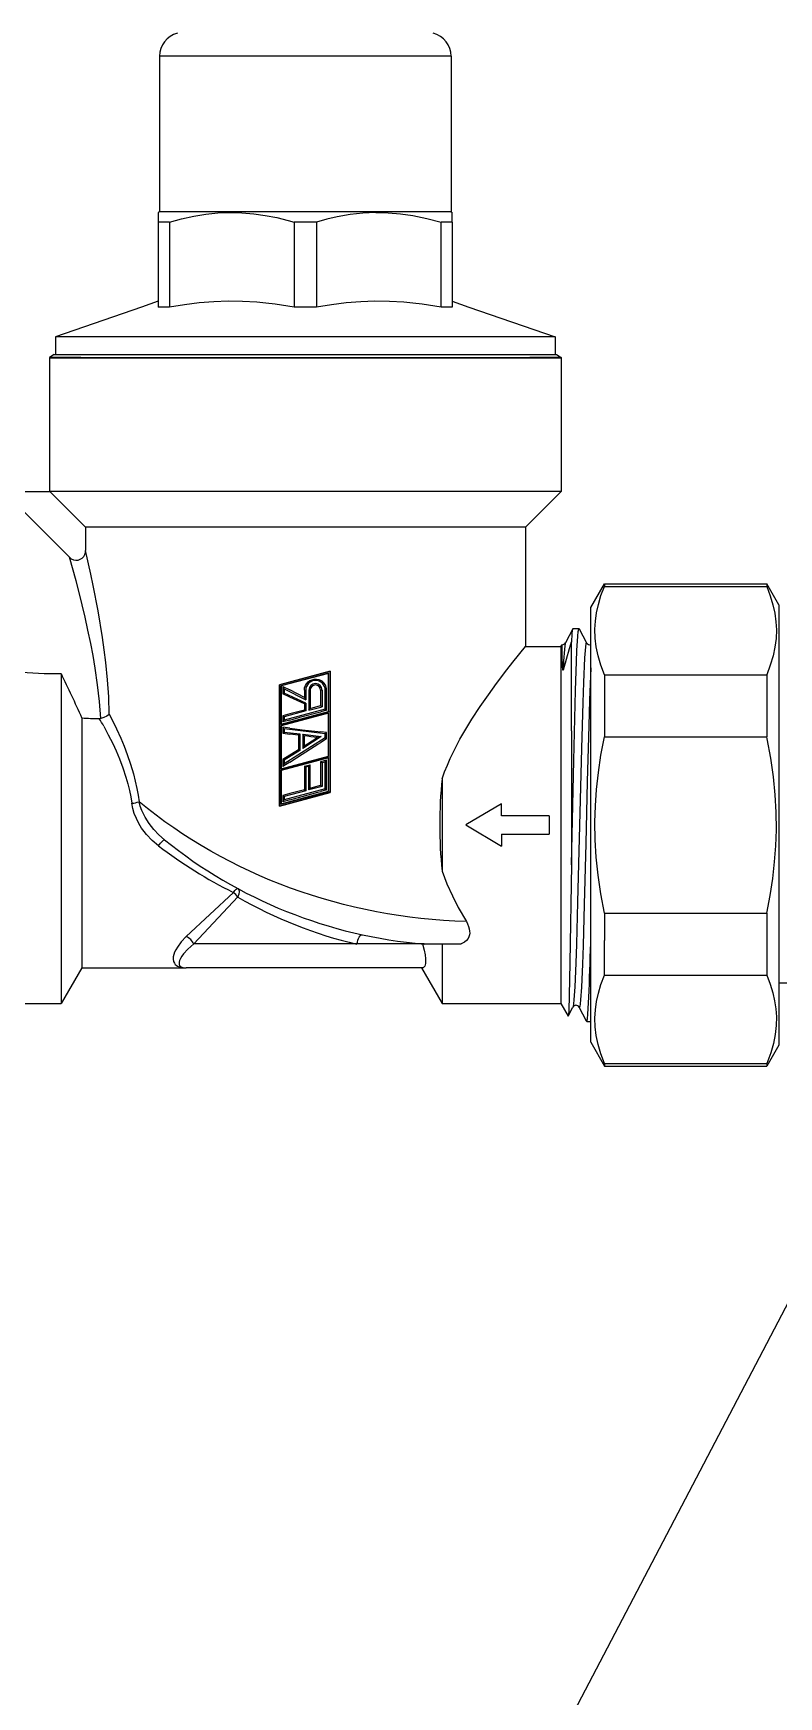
# Model space of a CAD drawing. Header units: millimetres. Extents: x -92220 to 11040, y -5929 to 27498.
# Drawn here: x 187.3 to 249.9, y 1232.2 to 1372 of the extents above; entities that cross this region are included whole.
import ezdxf

# ---------------------------------------------------------------- set-up
doc = ezdxf.new("R2010")
doc.units = ezdxf.units.MM
doc.layers.add('11 Водоразборный узел', color=7, linetype='Continuous')
doc.layers.add('17 Конструкции 2', color=7, linetype='Continuous')

msp = doc.modelspace()

# ---------------------------------------------------------------- linework, layer by layer
at = {"layer": '11 Водоразборный узел', "ltscale": 0.453074}
for p, q in [((216.03, 1370.02), (197.9, 1370.02)), ((216.03, 1356.96), (197.9, 1356.96))]:
    msp.add_line(p, q, dxfattribs=at)
at = {"layer": '11 Водоразборный узел', "ltscale": 0.326588}
for p, q in [((197.9, 1370.02), (197.9, 1356.96)), ((222.4, 1370.02), (222.4, 1356.96))]:
    msp.add_line(p, q, dxfattribs=at)
at = {"layer": '11 Водоразборный узел', "ltscale": 0.159426}
for p, q in [((222.4, 1370.02), (216.03, 1370.02)), ((222.4, 1356.96), (216.03, 1356.96))]:
    msp.add_line(p, q, dxfattribs=at)
at = {"layer": '11 Водоразборный узел', "ltscale": 0.002887}
for p, q in [((197.9, 1356.96), (197.8, 1356.9)), ((222.4, 1356.96), (222.5, 1356.9))]:
    msp.add_line(p, q, dxfattribs=at)
at = {"layer": '11 Водоразборный узел', "ltscale": 0.020207}
for p, q in [((197.8, 1356.9), (197.8, 1356.09)), ((222.5, 1356.09), (222.5, 1356.9))]:
    msp.add_line(p, q, dxfattribs=at)
at = {"layer": '11 Водоразборный узел', "ltscale": 0.023501}
for p, q in [((198.74, 1356.09), (197.8, 1356.09)), ((222.5, 1356.09), (221.56, 1356.09)), ((198.74, 1348.96), (197.8, 1348.96))]:
    msp.add_line(p, q, dxfattribs=at)
at = {"layer": '11 Водоразборный узел', "ltscale": 0.178349}
for p, q in [((197.8, 1356.09), (197.8, 1348.96)), ((198.74, 1356.09), (198.74, 1348.96)), ((209.21, 1356.09), (209.21, 1348.96)), ((211.09, 1356.09), (211.09, 1348.96)), ((221.56, 1348.96), (221.56, 1356.09)), ((222.5, 1356.09), (222.5, 1348.96))]:
    msp.add_line(p, q, dxfattribs=at)
at = {"layer": '11 Водоразборный узел', "ltscale": 0.047001}
for p, q in [((211.09, 1356.09), (209.21, 1356.09)), ((211.09, 1348.96), (209.21, 1348.96))]:
    msp.add_line(p, q, dxfattribs=at)
at = {"layer": '11 Водоразборный узел', "ltscale": 0.191723}
for p, q in [((196.4, 1348.96), (189.15, 1346.46)), ((223.9, 1348.96), (231.15, 1346.46))]:
    msp.add_line(p, q, dxfattribs=at)
at = {"layer": '11 Водоразборный узел', "ltscale": 0.037022}
for p, q in [((197.8, 1349.44), (196.4, 1348.96)), ((222.5, 1349.44), (223.9, 1348.96))]:
    msp.add_line(p, q, dxfattribs=at)
at = {"layer": '11 Водоразборный узел', "ltscale": 0.01642}
msp.add_line((222.22, 1348.96), (221.56, 1348.96), dxfattribs=at)
at = {"layer": '11 Водоразборный узел', "ltscale": 0.007081}
msp.add_line((222.5, 1348.96), (222.22, 1348.96), dxfattribs=at)
at = {"layer": '11 Водоразборный узел', "ltscale": 0.273302}
for p, q in [((200.08, 1346.46), (189.15, 1346.46)), ((231.15, 1346.46), (220.22, 1346.46)), ((189.15, 1344.96), (200.08, 1344.96)), ((220.22, 1344.96), (231.15, 1344.96))]:
    msp.add_line(p, q, dxfattribs=at)
at = {"layer": '11 Водоразборный узел', "ltscale": 0.0375}
for p, q in [((189.15, 1346.46), (189.15, 1344.96)), ((231.15, 1346.46), (231.15, 1344.96))]:
    msp.add_line(p, q, dxfattribs=at)
at = {"layer": '11 Водоразборный узел'}
for p, q in [((220.22, 1346.46), (200.08, 1346.46)), ((189.05, 1344.96), (228.67, 1344.96)), ((231.65, 1344.66), (191.28, 1344.66)), ((191.29, 1344.73), (229.02, 1344.73)), ((200.08, 1344.96), (220.22, 1344.96)), ((231.65, 1333.46), (191.28, 1333.46)), ((228.65, 1330.46), (193.92, 1330.46)), ((234.14, 1296.71), (234.14, 1323.71)), ((249.94, 1314.33), (249.94, 1286.96)), ((189.65, 1312.65), (189.65, 1290.46)), ((231.64, 1312.65), (231.64, 1290.46))]:
    msp.add_line(p, q, dxfattribs=at)
at = {"layer": '11 Водоразборный узел', "ltscale": 0.001774}
for p, q in [((188.66, 1344.73), (188.65, 1344.66)), ((231.65, 1344.73), (231.65, 1344.66))]:
    msp.add_line(p, q, dxfattribs=at)
at = {"layer": '11 Водоразборный узел', "ltscale": 0.065799}
msp.add_line((191.28, 1344.66), (188.65, 1344.66), dxfattribs=at)
at = {"layer": '11 Водоразборный узел', "ltscale": 0.28}
for p, q in [((188.65, 1344.66), (188.65, 1333.46)), ((231.65, 1344.66), (231.65, 1333.46))]:
    msp.add_line(p, q, dxfattribs=at)
at = {"layer": '11 Водоразборный узел', "ltscale": 0.011456}
for p, q in [((189.05, 1344.96), (188.66, 1344.73)), ((231.25, 1344.96), (231.65, 1344.73))]:
    msp.add_line(p, q, dxfattribs=at)
at = {"layer": '11 Водоразборный узел', "ltscale": 0.06579}
for p, q in [((191.29, 1344.73), (188.66, 1344.73)), ((231.65, 1344.73), (229.02, 1344.73))]:
    msp.add_line(p, q, dxfattribs=at)
at = {"layer": '11 Водоразборный узел', "ltscale": 0.064575}
msp.add_line((228.67, 1344.96), (231.25, 1344.96), dxfattribs=at)
at = {"layer": '11 Водоразборный узел', "ltscale": 0.078656}
msp.add_line((185.54, 1333.46), (188.69, 1333.46), dxfattribs=at)
at = {"layer": '11 Водоразборный узел', "ltscale": 0.106171}
msp.add_line((191.69, 1330.46), (188.69, 1333.46), dxfattribs=at)
at = {"layer": '11 Водоразборный узел', "ltscale": 0.06489}
msp.add_line((191.28, 1333.46), (188.69, 1333.46), dxfattribs=at)
at = {"layer": '11 Водоразборный узел', "ltscale": 0.106066}
msp.add_line((228.65, 1330.46), (231.65, 1333.46), dxfattribs=at)
at = {"layer": '11 Водоразборный узел', "ltscale": 0.155948}
msp.add_line((185.93, 1332.35), (190.34, 1327.94), dxfattribs=at)
at = {"layer": '11 Водоразборный узел', "ltscale": 0.048411}
msp.add_line((191.69, 1330.46), (191.69, 1328.52), dxfattribs=at)
at = {"layer": '11 Водоразборный узел', "ltscale": 0.055561}
msp.add_line((193.92, 1330.46), (191.69, 1330.46), dxfattribs=at)
at = {"layer": '11 Водоразборный узел', "ltscale": 0.25}
msp.add_line((228.65, 1330.46), (228.65, 1320.46), dxfattribs=at)
at = {"layer": '11 Водоразборный узел', "ltscale": 0.057735}
for p, q in [((234.14, 1323.71), (235.29, 1325.71)), ((234.14, 1287.21), (235.29, 1285.21))]:
    msp.add_line(p, q, dxfattribs=at)
at = {"layer": '11 Водоразборный узел', "ltscale": 0.005652}
for p, q in [((235.29, 1325.71), (235.29, 1325.48)), ((248.93, 1325.71), (248.93, 1325.48)), ((235.29, 1285.43), (235.29, 1285.21)), ((248.93, 1285.43), (248.93, 1285.21))]:
    msp.add_line(p, q, dxfattribs=at)
at = {"layer": '11 Водоразборный узел', "ltscale": 0.340873}
for p, q in [((235.29, 1325.71), (248.93, 1325.71)), ((235.29, 1325.48), (248.93, 1325.48)), ((235.29, 1318.08), (248.93, 1318.08)), ((235.29, 1312.85), (248.93, 1312.85)), ((235.29, 1298.06), (248.93, 1298.06)), ((235.29, 1292.83), (248.93, 1292.83)), ((235.29, 1285.43), (248.93, 1285.43)), ((235.29, 1285.21), (248.93, 1285.21))]:
    msp.add_line(p, q, dxfattribs=at)
at = {"layer": '11 Водоразборный узел', "ltscale": 0.050518}
for p, q in [((249.94, 1323.96), (248.93, 1325.71)), ((249.94, 1286.96), (248.93, 1285.21))]:
    msp.add_line(p, q, dxfattribs=at)
at = {"layer": '11 Водоразборный узел', "ltscale": 0.240766}
msp.add_line((249.94, 1323.96), (249.94, 1314.33), dxfattribs=at)
at = {"layer": '11 Водоразборный узел', "ltscale": 0.033374}
msp.add_line((232.63, 1321.94), (232.01, 1320.76), dxfattribs=at)
at = {"layer": '11 Водоразборный узел', "ltscale": 0.012878}
msp.add_line((232.64, 1321.96), (233.16, 1321.96), dxfattribs=at)
at = {"layer": '11 Водоразборный узел', "ltscale": 0.033376}
msp.add_line((233.18, 1321.94), (233.79, 1320.76), dxfattribs=at)
at = {"layer": '11 Водоразборный узел', "ltscale": 0.074741}
msp.add_line((228.65, 1320.46), (231.64, 1320.46), dxfattribs=at)
at = {"layer": '11 Водоразборный узел', "ltscale": 0.004253}
msp.add_line((231.64, 1320.46), (231.73, 1320.6), dxfattribs=at)
at = {"layer": '11 Водоразборный узел', "ltscale": 0.195215}
msp.add_line((231.64, 1320.46), (231.64, 1312.65), dxfattribs=at)
at = {"layer": '11 Водоразборный узел', "ltscale": 0.186369}
msp.add_line((232.51, 1313.37), (232.51, 1320.82), dxfattribs=at)
at = {"layer": '11 Водоразборный узел', "ltscale": 0.13767}
msp.add_line((189.65, 1318.15), (189.65, 1312.65), dxfattribs=at)
at = {"layer": '11 Водоразборный узел', "ltscale": 0.109946}
msp.add_line((212.24, 1318.38), (207.99, 1317.24), dxfattribs=at)
at = {"layer": '11 Водоразборный узел', "ltscale": 0.108704}
msp.add_line((212.21, 1318.35), (208.01, 1317.22), dxfattribs=at)
at = {"layer": '11 Водоразборный узел', "ltscale": 0.103753}
msp.add_line((212.11, 1318.22), (208.1, 1317.15), dxfattribs=at)
at = {"layer": '11 Водоразборный узел', "ltscale": 0.102511}
msp.add_line((212.09, 1318.19), (208.13, 1317.13), dxfattribs=at)
at = {"layer": '11 Водоразборный узел', "ltscale": 0.000985317}
for p, q in [((212.09, 1318.19), (212.11, 1318.22)), ((212.09, 1314.84), (212.11, 1314.87)), ((208.1, 1313.89), (208.13, 1313.93))]:
    msp.add_line(p, q, dxfattribs=at)
at = {"layer": '11 Водоразборный узел', "ltscale": 0.080071}
msp.add_line((212.09, 1314.99), (212.09, 1318.19), dxfattribs=at)
at = {"layer": '11 Водоразборный узел', "ltscale": 0.081314}
msp.add_line((212.11, 1314.97), (212.11, 1318.22), dxfattribs=at)
at = {"layer": '11 Водоразборный узел', "ltscale": 0.000985933}
msp.add_line((212.21, 1318.35), (212.24, 1318.38), dxfattribs=at)
at = {"layer": '11 Водоразборный узел', "ltscale": 0.253766}
msp.add_line((212.21, 1318.35), (212.21, 1308.2), dxfattribs=at)
at = {"layer": '11 Водоразборный узел', "ltscale": 0.255008}
msp.add_line((212.24, 1318.38), (212.23, 1308.18), dxfattribs=at)
at = {"layer": '11 Водоразборный узел', "ltscale": 0.072922}
for p, q in [((235.29, 1318.08), (235.29, 1315.16)), ((248.93, 1318.08), (248.93, 1315.16)), ((235.29, 1292.83), (235.29, 1295.75))]:
    msp.add_line(p, q, dxfattribs=at)
at = {"layer": '11 Водоразборный узел', "ltscale": 0.25498}
msp.add_line((207.99, 1307.04), (207.99, 1317.24), dxfattribs=at)
at = {"layer": '11 Водоразборный узел', "ltscale": 0.000756045}
for p, q in [((207.99, 1317.24), (208.01, 1317.22)), ((212.09, 1314.99), (212.11, 1314.97)), ((212.09, 1308.29), (212.11, 1308.27))]:
    msp.add_line(p, q, dxfattribs=at)
at = {"layer": '11 Водоразборный узел', "ltscale": 0.253737}
msp.add_line((208.01, 1307.07), (208.01, 1317.22), dxfattribs=at)
at = {"layer": '11 Водоразборный узел', "ltscale": 0.081309}
msp.add_line((208.1, 1317.15), (208.1, 1313.89), dxfattribs=at)
at = {"layer": '11 Водоразборный узел', "ltscale": 0.000756232}
msp.add_line((208.13, 1317.13), (208.1, 1317.15), dxfattribs=at)
at = {"layer": '11 Водоразборный узел', "ltscale": 0.080067}
msp.add_line((208.13, 1317.13), (208.13, 1313.93), dxfattribs=at)
at = {"layer": '11 Водоразборный узел', "ltscale": 0.005744}
msp.add_line((208.39, 1316.9), (208.27, 1317.1), dxfattribs=at)
at = {"layer": '11 Водоразборный узел', "ltscale": 0.016109}
msp.add_line((208.27, 1317.1), (208.85, 1316.8), dxfattribs=at)
at = {"layer": '11 Водоразборный узел', "ltscale": 0.015908}
msp.add_line((208.27, 1317.1), (208.27, 1316.46), dxfattribs=at)
at = {"layer": '11 Водоразборный узел', "ltscale": 0.003558}
msp.add_line((208.39, 1316.54), (208.27, 1316.46), dxfattribs=at)
at = {"layer": '11 Водоразборный узел', "ltscale": 0.015829}
msp.add_line((208.85, 1316.19), (208.27, 1316.46), dxfattribs=at)
at = {"layer": '11 Водоразборный узел', "ltscale": 0.050515}
msp.add_line((208.39, 1316.9), (210.19, 1315.98), dxfattribs=at)
at = {"layer": '11 Водоразборный узел', "ltscale": 0.009097}
msp.add_line((208.39, 1316.9), (208.39, 1316.54), dxfattribs=at)
at = {"layer": '11 Водоразборный узел', "ltscale": 0.049635}
msp.add_line((210.19, 1315.7), (208.39, 1316.54), dxfattribs=at)
at = {"layer": '11 Водоразборный узел', "ltscale": 0.034782}
msp.add_line((210.08, 1316.16), (208.85, 1316.8), dxfattribs=at)
at = {"layer": '11 Водоразборный узел', "ltscale": 0.033954}
msp.add_line((210.08, 1315.63), (208.85, 1316.19), dxfattribs=at)
at = {"layer": '11 Водоразборный узел', "ltscale": 0.015423}
msp.add_line((210.08, 1316.78), (210.08, 1316.16), dxfattribs=at)
at = {"layer": '11 Водоразборный узел', "ltscale": 0.00277}
msp.add_line((210.08, 1316.78), (210.19, 1316.78), dxfattribs=at)
at = {"layer": '11 Водоразборный узел', "ltscale": 0.019946}
msp.add_line((210.19, 1316.78), (210.19, 1315.98), dxfattribs=at)
at = {"layer": '11 Водоразборный узел', "ltscale": 0.042076}
msp.add_line((210.46, 1316.78), (210.46, 1315.1), dxfattribs=at)
at = {"layer": '11 Водоразборный узел', "ltscale": 0.002815}
msp.add_line((210.46, 1316.78), (210.57, 1316.78), dxfattribs=at)
at = {"layer": '11 Водоразборный узел', "ltscale": 0.038408}
msp.add_line((210.57, 1316.78), (210.57, 1315.24), dxfattribs=at)
at = {"layer": '11 Водоразборный узел', "ltscale": 0.003}
for p, q in [((211.56, 1316.78), (211.44, 1316.78)), ((211.94, 1316.78), (211.82, 1316.78))]:
    msp.add_line(p, q, dxfattribs=at)
at = {"layer": '11 Водоразборный узел', "ltscale": 0.032382}
msp.add_line((211.44, 1316.78), (211.44, 1315.48), dxfattribs=at)
at = {"layer": '11 Водоразборный узел', "ltscale": 0.034684}
msp.add_line((211.56, 1316.78), (211.56, 1315.39), dxfattribs=at)
at = {"layer": '11 Водоразборный узел', "ltscale": 0.039751}
msp.add_line((211.82, 1315.19), (211.82, 1316.78), dxfattribs=at)
at = {"layer": '11 Водоразборный узел', "ltscale": 0.042053}
msp.add_line((211.94, 1315.1), (211.94, 1316.78), dxfattribs=at)
at = {"layer": '11 Водоразборный узел', "ltscale": 0.103734}
msp.add_line((208.1, 1313.89), (212.11, 1314.97), dxfattribs=at)
at = {"layer": '11 Водоразборный узел', "ltscale": 0.103735}
for p, q in [((212.11, 1314.87), (208.1, 1313.79)), ((208.1, 1310.14), (212.11, 1311.22)), ((212.11, 1311.12), (208.1, 1310.05)), ((208.1, 1307.2), (212.11, 1308.27))]:
    msp.add_line(p, q, dxfattribs=at)
at = {"layer": '11 Водоразборный узел', "ltscale": 0.102493}
for p, q in [((208.13, 1313.93), (212.09, 1314.99)), ((212.09, 1314.84), (208.13, 1313.78)), ((212.09, 1311.09), (208.13, 1310.03)), ((208.13, 1307.23), (212.09, 1308.29))]:
    msp.add_line(p, q, dxfattribs=at)
at = {"layer": '11 Водоразборный узел', "ltscale": 0.088826}
for p, q in [((211.82, 1315.19), (208.39, 1314.27)), ((211.82, 1308.49), (208.39, 1307.57))]:
    msp.add_line(p, q, dxfattribs=at)
at = {"layer": '11 Водоразборный узел', "ltscale": 0.046588}
msp.add_line((210.19, 1315.03), (208.39, 1314.54), dxfattribs=at)
at = {"layer": '11 Водоразборный узел', "ltscale": 0.031908}
for p, q in [((210.08, 1315.11), (208.85, 1314.79)), ((210.08, 1308.41), (208.85, 1308.09))]:
    msp.add_line(p, q, dxfattribs=at)
at = {"layer": '11 Водоразборный узел', "ltscale": 0.005304}
msp.add_line((210.08, 1316.16), (210.19, 1315.98), dxfattribs=at)
at = {"layer": '11 Водоразборный узел', "ltscale": 0.003285}
msp.add_line((210.08, 1315.63), (210.19, 1315.7), dxfattribs=at)
at = {"layer": '11 Водоразборный узел', "ltscale": 0.012923}
msp.add_line((210.08, 1315.63), (210.08, 1315.11), dxfattribs=at)
at = {"layer": '11 Водоразборный узел', "ltscale": 0.003492}
for p, q in [((210.19, 1315.03), (210.08, 1315.11)), ((210.19, 1310.31), (210.08, 1310.39)), ((210.08, 1308.41), (210.19, 1308.33))]:
    msp.add_line(p, q, dxfattribs=at)
at = {"layer": '11 Водоразборный узел', "ltscale": 0.016815}
msp.add_line((210.19, 1315.7), (210.19, 1315.03), dxfattribs=at)
at = {"layer": '11 Водоразборный узел', "ltscale": 0.028573}
msp.add_line((210.46, 1315.1), (211.56, 1315.39), dxfattribs=at)
at = {"layer": '11 Водоразборный узел', "ltscale": 0.004623}
msp.add_line((210.46, 1315.1), (210.57, 1315.24), dxfattribs=at)
at = {"layer": '11 Водоразборный узел', "ltscale": 0.022603}
msp.add_line((210.57, 1315.24), (211.44, 1315.48), dxfattribs=at)
at = {"layer": '11 Водоразборный узел', "ltscale": 0.003781}
for p, q in [((211.44, 1315.48), (211.56, 1315.39)), ((211.82, 1315.19), (211.94, 1315.1)), ((211.56, 1310.67), (211.44, 1310.77)), ((211.44, 1308.79), (211.56, 1308.69)), ((211.82, 1308.49), (211.94, 1308.4))]:
    msp.add_line(p, q, dxfattribs=at)
at = {"layer": '11 Водоразборный узел', "ltscale": 0.012552}
for p, q in [((211.94, 1315.1), (211.46, 1314.97)), ((211.94, 1310.9), (211.46, 1310.77)), ((211.94, 1308.4), (211.46, 1308.27))]:
    msp.add_line(p, q, dxfattribs=at)
at = {"layer": '11 Водоразборный узел', "ltscale": 0.09}
for p, q in [((212.09, 1311.24), (212.09, 1314.84)), ((208.13, 1313.78), (208.13, 1310.18))]:
    msp.add_line(p, q, dxfattribs=at)
at = {"layer": '11 Водоразборный узел', "ltscale": 0.091242}
for p, q in [((212.11, 1311.22), (212.11, 1314.87)), ((208.1, 1313.79), (208.1, 1310.14))]:
    msp.add_line(p, q, dxfattribs=at)
at = {"layer": '11 Водоразборный узел', "ltscale": 0.057743}
for p, q in [((235.29, 1315.16), (235.29, 1312.85)), ((248.93, 1315.16), (248.93, 1312.85)), ((235.29, 1298.06), (235.29, 1295.75))]:
    msp.add_line(p, q, dxfattribs=at)
at = {"layer": '11 Водоразборный узел', "ltscale": 0.080918}
msp.add_line((191.38, 1314.45), (191.38, 1311.21), dxfattribs=at)
at = {"layer": '11 Водоразборный узел', "ltscale": 0.012942}
msp.add_line((193.68, 1314.76), (193.92, 1314.3), dxfattribs=at)
at = {"layer": '11 Водоразборный узел', "ltscale": 0.000756348}
for p, q in [((208.1, 1313.79), (208.13, 1313.78)), ((208.1, 1310.05), (208.13, 1310.03)), ((212.23, 1308.18), (212.21, 1308.2))]:
    msp.add_line(p, q, dxfattribs=at)
at = {"layer": '11 Водоразборный узел', "ltscale": 0.014857}
for p, q in [((208.85, 1314.79), (208.27, 1314.63)), ((208.85, 1314.27), (208.27, 1314.11)), ((208.85, 1308.09), (208.27, 1307.94)), ((208.85, 1307.57), (208.27, 1307.41))]:
    msp.add_line(p, q, dxfattribs=at)
at = {"layer": '11 Водоразборный узел', "ltscale": 0.003782}
for p, q in [((208.27, 1314.63), (208.39, 1314.54)), ((208.39, 1307.84), (208.27, 1307.94))]:
    msp.add_line(p, q, dxfattribs=at)
at = {"layer": '11 Водоразборный узел', "ltscale": 0.013044}
msp.add_line((208.27, 1314.63), (208.27, 1314.11), dxfattribs=at)
at = {"layer": '11 Водоразборный узел', "ltscale": 0.004928}
for p, q in [((208.27, 1314.11), (208.39, 1314.27)), ((211.82, 1310.74), (211.94, 1310.9)), ((208.27, 1307.41), (208.39, 1307.57))]:
    msp.add_line(p, q, dxfattribs=at)
at = {"layer": '11 Водоразборный узел', "ltscale": 0.004533}
msp.add_line((208.39, 1313.53), (208.27, 1313.67), dxfattribs=at)
at = {"layer": '11 Водоразборный узел', "ltscale": 0.014462}
for p, q in [((208.85, 1313.59), (208.27, 1313.67)), ((208.27, 1313.16), (208.85, 1313.09))]:
    msp.add_line(p, q, dxfattribs=at)
at = {"layer": '11 Водоразборный узел', "ltscale": 0.012698}
msp.add_line((208.27, 1313.67), (208.27, 1313.16), dxfattribs=at)
at = {"layer": '11 Водоразборный узел', "ltscale": 0.006833}
for p, q in [((208.39, 1314.54), (208.39, 1314.27)), ((211.82, 1310.74), (211.56, 1310.67)), ((210.46, 1310.38), (210.19, 1310.31)), ((208.39, 1307.84), (208.39, 1307.57))]:
    msp.add_line(p, q, dxfattribs=at)
at = {"layer": '11 Водоразборный узел', "ltscale": 0.086466}
msp.add_line((211.82, 1313.1), (208.39, 1313.53), dxfattribs=at)
at = {"layer": '11 Водоразборный узел', "ltscale": 0.006651}
msp.add_line((208.39, 1313.53), (208.39, 1313.26), dxfattribs=at)
at = {"layer": '11 Водоразборный узел', "ltscale": 0.004002}
for p, q in [((208.39, 1313.26), (208.27, 1313.16)), ((211.82, 1313.1), (211.94, 1313.21))]:
    msp.add_line(p, q, dxfattribs=at)
at = {"layer": '11 Водоразборный узел', "ltscale": 0.032651}
msp.add_line((208.39, 1313.26), (209.69, 1313.1), dxfattribs=at)
at = {"layer": '11 Водоразборный узел', "ltscale": 0.101732}
msp.add_line((211.82, 1312.77), (208.39, 1310.58), dxfattribs=at)
at = {"layer": '11 Водоразборный узел', "ltscale": 0.01832}
msp.add_line((209.57, 1313), (208.85, 1313.09), dxfattribs=at)
at = {"layer": '11 Водоразборный узел', "ltscale": 0.003805}
msp.add_line((209.57, 1313), (209.69, 1313.1), dxfattribs=at)
at = {"layer": '11 Водоразборный узел', "ltscale": 0.030433}
msp.add_line((209.57, 1313), (209.57, 1311.78), dxfattribs=at)
at = {"layer": '11 Водоразборный узел', "ltscale": 0.034516}
msp.add_line((209.69, 1313.1), (209.69, 1311.72), dxfattribs=at)
at = {"layer": '11 Водоразборный узел', "ltscale": 0.039001}
msp.add_line((209.95, 1313.07), (211.5, 1312.88), dxfattribs=at)
at = {"layer": '11 Водоразборный узел', "ltscale": 0.029487}
msp.add_line((209.95, 1313.07), (209.95, 1311.89), dxfattribs=at)
at = {"layer": '11 Водоразборный узел', "ltscale": 0.004187}
msp.add_line((210.06, 1312.94), (209.95, 1313.07), dxfattribs=at)
at = {"layer": '11 Водоразборный узел', "ltscale": 0.045887}
msp.add_line((211.5, 1312.88), (209.95, 1311.89), dxfattribs=at)
at = {"layer": '11 Водоразборный узел', "ltscale": 0.005761}
msp.add_line((209.95, 1311.89), (210.06, 1312.09), dxfattribs=at)
at = {"layer": '11 Водоразборный узел', "ltscale": 0.021298}
msp.add_line((210.06, 1312.94), (210.06, 1312.09), dxfattribs=at)
at = {"layer": '11 Водоразборный узел', "ltscale": 0.008743}
msp.add_line((211.5, 1312.88), (211.16, 1312.8), dxfattribs=at)
at = {"layer": '11 Водоразборный узел', "ltscale": 0.012218}
msp.add_line((211.94, 1313.21), (211.46, 1313.27), dxfattribs=at)
at = {"layer": '11 Водоразборный узел', "ltscale": 0.014376}
msp.add_line((211.94, 1312.7), (211.46, 1312.39), dxfattribs=at)
at = {"layer": '11 Водоразборный узел', "ltscale": 0.008305}
msp.add_line((211.82, 1312.77), (211.82, 1313.1), dxfattribs=at)
at = {"layer": '11 Водоразборный узел', "ltscale": 0.003422}
for p, q in [((211.82, 1312.77), (211.94, 1312.7)), ((208.27, 1310.96), (208.39, 1310.9))]:
    msp.add_line(p, q, dxfattribs=at)
at = {"layer": '11 Водоразборный узел', "ltscale": 0.0126}
msp.add_line((211.94, 1312.7), (211.94, 1313.21), dxfattribs=at)
at = {"layer": '11 Водоразборный узел', "ltscale": 0.281241}
msp.add_line((232.51, 1313.37), (232.51, 1302.12), dxfattribs=at)
at = {"layer": '11 Водоразборный узел', "ltscale": 0.443828}
msp.add_line((191.38, 1311.21), (191.38, 1293.46), dxfattribs=at)
at = {"layer": '11 Водоразборный узел', "ltscale": 0.102492}
msp.add_line((208.13, 1310.18), (212.09, 1311.24), dxfattribs=at)
at = {"layer": '11 Водоразборный узел', "ltscale": 0.017015}
for p, q in [((208.85, 1311.33), (208.27, 1310.96)), ((208.85, 1310.73), (208.27, 1310.36))]:
    msp.add_line(p, q, dxfattribs=at)
at = {"layer": '11 Водоразборный узел', "ltscale": 0.01494}
msp.add_line((208.27, 1310.96), (208.27, 1310.36), dxfattribs=at)
at = {"layer": '11 Водоразборный узел', "ltscale": 0.038416}
msp.add_line((209.69, 1311.72), (208.39, 1310.9), dxfattribs=at)
at = {"layer": '11 Водоразборный узел', "ltscale": 0.007825}
msp.add_line((208.39, 1310.9), (208.39, 1310.58), dxfattribs=at)
at = {"layer": '11 Водоразборный узел', "ltscale": 0.021482}
msp.add_line((209.57, 1311.78), (208.85, 1311.33), dxfattribs=at)
at = {"layer": '11 Водоразборный узел', "ltscale": 0.003254}
msp.add_line((209.69, 1311.72), (209.57, 1311.78), dxfattribs=at)
at = {"layer": '11 Водоразборный узел', "ltscale": 0.000494082}
msp.add_line((211.46, 1310.77), (211.44, 1310.77), dxfattribs=at)
at = {"layer": '11 Водоразборный узел', "ltscale": 0.049503}
msp.add_line((211.44, 1310.77), (211.44, 1308.79), dxfattribs=at)
at = {"layer": '11 Водоразборный узел', "ltscale": 0.049502}
for p, q in [((211.56, 1310.67), (211.56, 1308.69)), ((210.08, 1310.39), (210.08, 1308.41)), ((210.19, 1310.31), (210.19, 1308.33)), ((210.46, 1308.4), (210.46, 1310.38)), ((210.57, 1308.54), (210.57, 1310.52))]:
    msp.add_line(p, q, dxfattribs=at)
at = {"layer": '11 Водоразборный узел', "ltscale": 0.056334}
msp.add_line((211.82, 1308.49), (211.82, 1310.74), dxfattribs=at)
at = {"layer": '11 Водоразборный узел', "ltscale": 0.062546}
msp.add_line((211.94, 1308.4), (211.94, 1310.9), dxfattribs=at)
at = {"layer": '11 Водоразборный узел', "ltscale": 0.000755929}
msp.add_line((212.11, 1311.22), (212.09, 1311.24), dxfattribs=at)
at = {"layer": '11 Водоразборный узел', "ltscale": 0.000985469}
for p, q in [((212.09, 1311.09), (212.11, 1311.12)), ((207.99, 1307.04), (208.01, 1307.07))]:
    msp.add_line(p, q, dxfattribs=at)
at = {"layer": '11 Водоразборный узел', "ltscale": 0.07}
for p, q in [((212.09, 1308.29), (212.09, 1311.09)), ((208.13, 1310.03), (208.13, 1307.23))]:
    msp.add_line(p, q, dxfattribs=at)
at = {"layer": '11 Водоразборный узел', "ltscale": 0.071242}
for p, q in [((212.11, 1308.27), (212.11, 1311.12)), ((208.1, 1310.05), (208.1, 1307.2))]:
    msp.add_line(p, q, dxfattribs=at)
at = {"layer": '11 Водоразборный узел', "ltscale": 0.000985701}
for p, q in [((208.13, 1310.18), (208.1, 1310.14)), ((208.13, 1307.23), (208.1, 1307.2))]:
    msp.add_line(p, q, dxfattribs=at)
at = {"layer": '11 Водоразборный узел', "ltscale": 0.006237}
msp.add_line((208.27, 1310.36), (208.39, 1310.58), dxfattribs=at)
at = {"layer": '11 Водоразборный узел', "ltscale": 0.012627}
msp.add_line((210.08, 1310.39), (210.57, 1310.52), dxfattribs=at)
at = {"layer": '11 Водоразборный узел', "ltscale": 0.004624}
for p, q in [((210.46, 1310.38), (210.57, 1310.52)), ((210.57, 1308.54), (210.46, 1308.4))]:
    msp.add_line(p, q, dxfattribs=at)
at = {"layer": '11 Водоразборный узел', "ltscale": 0.193649}
msp.add_line((221.65, 1309.33), (221.65, 1301.58), dxfattribs=at)
at = {"layer": '11 Водоразборный узел', "ltscale": 0.109835}
msp.add_line((207.99, 1307.04), (212.23, 1308.18), dxfattribs=at)
at = {"layer": '11 Водоразборный узел', "ltscale": 0.108593}
msp.add_line((208.01, 1307.07), (212.21, 1308.2), dxfattribs=at)
at = {"layer": '11 Водоразборный узел', "ltscale": 0.013045}
msp.add_line((208.27, 1307.94), (208.27, 1307.41), dxfattribs=at)
at = {"layer": '11 Водоразборный узел', "ltscale": 0.046587}
msp.add_line((210.19, 1308.33), (208.39, 1307.84), dxfattribs=at)
at = {"layer": '11 Водоразборный узел', "ltscale": 0.028574}
msp.add_line((211.56, 1308.69), (210.46, 1308.4), dxfattribs=at)
at = {"layer": '11 Водоразборный узел', "ltscale": 0.022604}
msp.add_line((210.57, 1308.54), (211.44, 1308.79), dxfattribs=at)
at = {"layer": '11 Водоразборный узел', "ltscale": 0.087039}
for p, q in [((226.65, 1307.22), (223.65, 1305.46)), ((223.65, 1305.46), (226.65, 1303.69))]:
    msp.add_line(p, q, dxfattribs=at)
at = {"layer": '11 Водоразборный узел', "ltscale": 0.025042}
for p, q in [((226.65, 1306.22), (226.65, 1307.22)), ((226.65, 1304.69), (226.65, 1303.69))]:
    msp.add_line(p, q, dxfattribs=at)
at = {"layer": '11 Водоразборный узел', "ltscale": 0.1}
for p, q in [((230.65, 1306.22), (226.65, 1306.22)), ((226.65, 1304.69), (230.65, 1304.69))]:
    msp.add_line(p, q, dxfattribs=at)
at = {"layer": '11 Водоразборный узел', "ltscale": 0.019125}
for p, q in [((230.65, 1306.22), (230.65, 1305.46)), ((230.65, 1305.46), (230.65, 1304.69))]:
    msp.add_line(p, q, dxfattribs=at)
at = {"layer": '11 Водоразборный узел', "ltscale": 0.135459}
for p, q in [((204.11, 1299.79), (200.15, 1296.08)), ((204.48, 1299.41), (200.78, 1295.46))]:
    msp.add_line(p, q, dxfattribs=at)
at = {"layer": '11 Водоразборный узел', "ltscale": 0.130665}
msp.add_line((248.93, 1298.06), (248.93, 1292.83), dxfattribs=at)
at = {"layer": '11 Водоразборный узел', "ltscale": 0.237512}
msp.add_line((234.14, 1287.21), (234.14, 1296.71), dxfattribs=at)
at = {"layer": '11 Водоразборный узел', "ltscale": 0.342735}
msp.add_line((214.49, 1295.46), (200.78, 1295.46), dxfattribs=at)
at = {"layer": '11 Водоразборный узел', "ltscale": 0.14164}
msp.add_line((220.15, 1295.46), (214.49, 1295.46), dxfattribs=at)
at = {"layer": '11 Водоразборный узел', "ltscale": 0.077108}
msp.add_line((220.15, 1295.46), (223.24, 1295.46), dxfattribs=at)
at = {"layer": '11 Водоразборный узел', "ltscale": 0.125}
msp.add_line((221.65, 1295.46), (221.65, 1290.46), dxfattribs=at)
at = {"layer": '11 Водоразборный узел', "ltscale": 0.086603}
for p, q in [((191.38, 1293.46), (189.65, 1290.46)), ((219.92, 1293.46), (221.65, 1290.46))]:
    msp.add_line(p, q, dxfattribs=at)
at = {"layer": '11 Водоразборный узел', "ltscale": 0.219199}
msp.add_line((191.38, 1293.46), (200.15, 1293.46), dxfattribs=at)
at = {"layer": '11 Водоразборный узел', "ltscale": 0.496066}
msp.add_line((219.99, 1293.46), (200.15, 1293.46), dxfattribs=at)
at = {"layer": '11 Водоразборный узел', "ltscale": 0.275649}
msp.add_line((260.97, 1292.21), (249.94, 1292.17), dxfattribs=at)
at = {"layer": '11 Водоразборный узел', "ltscale": 0.151416}
msp.add_line((183.6, 1290.46), (189.65, 1290.46), dxfattribs=at)
at = {"layer": '11 Водоразборный узел', "ltscale": 0.249741}
msp.add_line((221.65, 1290.46), (231.64, 1290.46), dxfattribs=at)
at = {"layer": '11 Водоразборный узел', "ltscale": 0.030091}
msp.add_line((231.64, 1290.46), (232.24, 1289.41), dxfattribs=at)
at = {"layer": '11 Водоразборный узел', "ltscale": 0.020879}
msp.add_line((232.25, 1289.41), (232.64, 1290.15), dxfattribs=at)
at = {"layer": '11 Водоразборный узел', "ltscale": 0.033373}
msp.add_line((233.78, 1288.97), (233.17, 1290.15), dxfattribs=at)
at = {"layer": '11 Водоразборный узел', "ltscale": 0.008521}
msp.add_line((233.8, 1288.96), (234.14, 1288.96), dxfattribs=at)
at = {"layer": '11 Водоразборный узел', "flags": 128}
for points in [[(198.74, 1356.09), (199.76, 1356.36), (200.78, 1356.59), (201.79, 1356.75), (202.8, 1356.86), (203.81, 1356.9), (204.82, 1356.88), (205.83, 1356.79), (206.79, 1356.66), (207.75, 1356.47), (208.72, 1356.23), (209.21, 1356.09)], [(216.07, 1356.9), (215, 1356.84), (213.91, 1356.72), (212.83, 1356.53), (211.96, 1356.33), (211.09, 1356.09)], [(216.07, 1356.9), (217.11, 1356.88), (218.15, 1356.79), (219.19, 1356.65), (220.38, 1356.4), (221.56, 1356.09)], [(209.21, 1348.96), (207.63, 1349.2), (206.85, 1349.29), (206.08, 1349.36), (204.87, 1349.42), (203.66, 1349.44), (202.46, 1349.4), (201.24, 1349.3), (200, 1349.15), (198.74, 1348.96)], [(221.56, 1348.96), (219.98, 1349.2), (219.2, 1349.29), (218.43, 1349.36), (217.22, 1349.42), (216.01, 1349.44), (214.81, 1349.4), (213.59, 1349.3), (212.35, 1349.15), (211.09, 1348.96)], [(190.34, 1327.94), (190.49, 1327.82), (190.67, 1327.74), (190.86, 1327.7), (191.06, 1327.71), (191.24, 1327.77), (191.4, 1327.88), (191.53, 1328.01), (191.62, 1328.18), (191.67, 1328.33), (191.69, 1328.52)], [(192.96, 1314.41), (192.85, 1315.83), (192.69, 1317.24), (192.49, 1318.64), (192.32, 1319.68), (192.12, 1320.7), (191.89, 1321.81), (191.65, 1322.9), (191.15, 1324.99), (190.89, 1325.95), (190.34, 1327.94)], [(193.68, 1314.76), (193.63, 1316.22), (193.53, 1317.66), (193.39, 1319.09), (193.26, 1320.16), (193.11, 1321.2), (192.75, 1323.44), (192.34, 1325.56), (192.14, 1326.53), (191.69, 1328.52)], [(235.29, 1318.08), (234.99, 1318.89), (234.76, 1319.67), (234.6, 1320.42), (234.51, 1321.16), (234.49, 1321.89), (234.53, 1322.58), (234.62, 1323.27), (234.78, 1323.98), (235, 1324.72), (235.29, 1325.48)], [(248.93, 1325.48), (249.23, 1324.7), (249.45, 1323.96), (249.61, 1323.24), (249.7, 1322.53), (249.74, 1321.84), (249.71, 1321.12), (249.62, 1320.39), (249.46, 1319.65), (249.23, 1318.88), (248.93, 1318.08)], [(232.51, 1302.12), (232.71, 1310.86), (232.86, 1316.75), (232.94, 1319.2), (232.98, 1320.11), (233.06, 1321.32), (233.09, 1321.7), (233.13, 1321.91), (233.14, 1321.94), (233.15, 1321.95), (233.16, 1321.96), (233.16, 1321.96)], [(232.63, 1321.94), (232.62, 1321.9), (232.59, 1321.76), (232.56, 1321.53), (232.51, 1320.82)], [(223.15, 1312.65), (223.65, 1313.51), (224.16, 1314.35), (224.86, 1315.41), (225.55, 1316.4), (226.22, 1317.33), (227.09, 1318.48), (227.6, 1319.13), (228.65, 1320.46)], [(231.82, 1318.47), (231.82, 1318.45), (231.81, 1318.45), (231.81, 1318.45), (231.8, 1318.47), (231.79, 1318.52), (231.77, 1318.73), (231.76, 1318.92), (231.74, 1319.52), (231.73, 1320.6)], [(232.01, 1320.76), (232, 1320.71), (231.96, 1320.51), (231.93, 1320.19), (231.86, 1319.23), (231.82, 1318.47)], [(233.79, 1320.76), (233.78, 1320.77), (233.78, 1320.77), (233.77, 1320.77), (233.77, 1320.77), (233.76, 1320.76), (233.74, 1320.68), (233.7, 1320.43), (233.62, 1319.49), (233.53, 1317.43), (233.47, 1315.73), (233.36, 1311.87), (233.2, 1305.42), (233.04, 1298.97), (232.94, 1295.44), (232.88, 1293.85), (232.8, 1291.85), (232.73, 1290.78), (232.69, 1290.42), (232.66, 1290.21), (232.64, 1290.15)], [(189.65, 1318.15), (188.94, 1318.14), (188.22, 1318.15), (186.79, 1318.23), (185.37, 1318.37), (184.48, 1318.48), (183.6, 1318.61)], [(210.08, 1316.78), (210.1, 1316.97), (210.16, 1317.16), (210.26, 1317.32), (210.39, 1317.47), (210.54, 1317.58), (210.72, 1317.66), (210.91, 1317.71), (211.1, 1317.71), (211.29, 1317.67), (211.46, 1317.6)], [(234.14, 1318.66), (234.04, 1315.93), (233.97, 1313.79), (233.85, 1309.12), (233.72, 1303.9), (233.59, 1298.77), (233.5, 1295.32), (233.44, 1293.77), (233.36, 1291.83), (233.29, 1290.78), (233.26, 1290.43), (233.22, 1290.21), (233.2, 1290.16), (233.19, 1290.14), (233.19, 1290.14), (233.18, 1290.14), (233.18, 1290.14), (233.17, 1290.14), (233.17, 1290.15)], [(208.85, 1314.27), (209.89, 1314.56), (211.2, 1314.9), (211.46, 1314.97)], [(193.68, 1314.76), (193.59, 1314.68), (193.47, 1314.6), (193.23, 1314.49), (192.96, 1314.41)], [(193.21, 1313.75), (193.59, 1313.04), (193.97, 1312.3), (194.26, 1311.67), (194.54, 1311.01), (194.83, 1310.25), (195.08, 1309.47), (195.24, 1308.92), (195.38, 1308.36), (195.49, 1307.82), (195.58, 1307.28)], [(193.92, 1314.3), (194.28, 1313.54), (194.64, 1312.74), (194.92, 1312.07), (195.19, 1311.38), (195.46, 1310.57), (195.71, 1309.75), (195.86, 1309.14), (196, 1308.53), (196.1, 1307.97), (196.18, 1307.4)], [(208.85, 1313.59), (209.89, 1313.46), (211.2, 1313.3), (211.46, 1313.27)], [(208.85, 1310.73), (209.89, 1311.4), (211.2, 1312.23), (211.46, 1312.39)], [(221.65, 1309.33), (221.86, 1309.91), (222.09, 1310.48), (222.34, 1311.04), (222.6, 1311.59), (223.15, 1312.65)], [(235.29, 1298.06), (234.99, 1299.68), (234.76, 1301.24), (234.6, 1302.75), (234.51, 1304.22), (234.49, 1305.68), (234.53, 1307.06), (234.62, 1308.44), (234.78, 1309.86), (235, 1311.33), (235.29, 1312.85)], [(248.93, 1298.06), (249.22, 1299.54), (249.43, 1300.97), (249.59, 1302.35), (249.69, 1303.71), (249.74, 1305.04), (249.72, 1306.52), (249.64, 1308), (249.49, 1309.51), (249.27, 1311.07), (248.96, 1312.7), (248.93, 1312.85)], [(208.85, 1307.57), (209.89, 1307.86), (211.2, 1308.2), (211.46, 1308.27)], [(197.81, 1303.71), (197.29, 1304.15), (196.82, 1304.65), (196.6, 1304.92), (196.4, 1305.2), (196.16, 1305.59), (195.96, 1306), (195.78, 1306.43), (195.66, 1306.85), (195.58, 1307.28)], [(198.32, 1304.22), (197.85, 1304.63), (197.42, 1305.09), (197.04, 1305.58), (196.7, 1306.11), (196.42, 1306.67), (196.29, 1307.03), (196.18, 1307.4)], [(221.65, 1301.58), (221.84, 1301.05), (222.05, 1300.52), (222.51, 1299.5), (223.01, 1298.52), (223.69, 1297.34)], [(232.51, 1302.12), (232.39, 1293.88), (232.34, 1291.13), (232.29, 1289.87), (232.27, 1289.54), (232.26, 1289.44), (232.25, 1289.41)], [(223.69, 1297.34), (223.79, 1297.14), (223.88, 1296.93), (223.93, 1296.74), (223.96, 1296.55), (223.97, 1296.38), (223.95, 1296.22), (223.9, 1296.06), (223.83, 1295.91), (223.7, 1295.74), (223.52, 1295.6), (223.32, 1295.49), (223.24, 1295.46)], [(200.15, 1296.08), (199.73, 1295.63), (199.4, 1295.19), (199.27, 1294.97), (199.17, 1294.76), (199.11, 1294.57), (199.06, 1294.38), (199.05, 1294.18), (199.08, 1294), (199.15, 1293.84), (199.22, 1293.75), (199.31, 1293.67), (199.42, 1293.6), (199.56, 1293.54), (199.76, 1293.49), (200.15, 1293.46)], [(200.78, 1295.46), (200.28, 1295.03), (199.91, 1294.62), (199.77, 1294.43), (199.66, 1294.24), (199.59, 1294.08), (199.55, 1293.93), (199.54, 1293.83), (199.56, 1293.73), (199.59, 1293.66), (199.64, 1293.6), (199.71, 1293.54), (199.79, 1293.5), (200.01, 1293.46), (200.15, 1293.46)], [(219.99, 1295.46), (220.14, 1294.94), (220.22, 1294.54), (220.25, 1294.21), (220.25, 1293.83), (220.19, 1293.6), (220.1, 1293.49), (220.06, 1293.47), (219.99, 1293.46)], [(235.29, 1285.43), (234.99, 1286.24), (234.76, 1287.02), (234.6, 1287.78), (234.51, 1288.51), (234.49, 1289.24), (234.53, 1289.93), (234.62, 1290.63), (234.78, 1291.33), (235, 1292.07), (235.29, 1292.83)], [(248.93, 1292.83), (249.22, 1292.09), (249.43, 1291.37), (249.59, 1290.68), (249.69, 1290.01), (249.74, 1289.34), (249.72, 1288.6), (249.64, 1287.86), (249.49, 1287.1), (249.27, 1286.32), (248.93, 1285.43)], [(233.8, 1288.96), (233.8, 1288.96), (233.81, 1288.96), (233.81, 1288.96), (233.82, 1288.98), (233.86, 1289.17), (233.9, 1289.56), (233.98, 1290.98)]]:
    msp.add_lwpolyline(points, dxfattribs=at)
at = {"layer": '11 Водоразборный узел'}
for centre, radius, start, end in [((199.9, 1370.02), 2, 104.4775, 180), ((220.4, 1370.02), 2, 0, 75.5225), ((232.65, 1321.93), 0.0227, 106.3612, 163.7972), ((233.15, 1321.93), 0.0226, 16.2474, 73.5661), ((231.75, 1320.9), 0.301, 265.5955, 330.8192), ((305.76, 1298.32), 76.63, 162.9221, 164.7548), ((234.06, 1320.9), 0.303, 209.3499, 286.317), ((50.33, 1250.8), 154.75, 24.2868, 25.8023), ((211.01, 1316.78), 0.816, 0, 180), ((211.01, 1316.78), 0.936, 360, 61.1929), ((211.01, 1316.78), 0.552, 0, 180), ((211, 1316.78), 0.436, 0.1085, 179.8914), ((192.73, 1334.16), 19.76, 266.106, 270.3316), ((192.84, 1315), 0.599, 270.2769, 281.8217), ((164.96, 1298), 32.35, 29.1308, 30.4639), ((200.01, 1232.74), 80.83, 82.0692, 82.8529), ((149.41, 1407.19), 112.79, 302.5258, 303.1884), ((258.62, 1305.46), 37.17, 174.0195, 185.9805), ((195.12, 1311.17), 3.92, 276.7355, 285.759), ((222.64, 1336.49), 41.12, 232.8558, 243.2034), ((223.47, 1335.32), 40, 231.0285, 265.2349), ((202.75, 1298.05), 2.2, 38.0265, 51.9735), ((222.86, 1331.26), 36.78, 240.0207, 256.8393), ((199.71, 1295.01), 1.15, 22.4802, 67.5198), ((-30.45, 1302.24), 264.67, 357.5608, 358.5455), ((232.9, 1290.01), 0.304, 29.4874, 150.5145), ((232.25, 1289.41), 0.00419, 192.6265, 358.2474), ((233.81, 1288.98), 0.0228, 196.1412, 253.279)]:
    msp.add_arc(centre, radius, start, end, dxfattribs=at)
at = {"layer": '11 Водоразборный узел', "extrusion": (0, 0, -1)}
for centre, major_axis, ratio, start_param, end_param in [((225.09, 1335.32), (-42.61, -0.01), 0.891926, 4.745592, 5.45832), ((197.81, 1303.6), (-0.503, -0.622), 0.09191, 1.683926, 3.141593), ((204.11, 1299.41), (0.38, 0.704), 0.246617, 5.141204, 6.283185), ((204.11, 1299.41), (-0.38, -0.704), 0.426661, 3.141593, 4.486179), ((214.78, 1295.46), (-0.171, -0.782), 0.353945, 1.493704, 3.141593)]:
    msp.add_ellipse(centre, major_axis=major_axis, ratio=ratio, start_param=start_param, end_param=end_param, dxfattribs=at)
at = {"layer": '17 Конструкции 2', "color": 2}
msp.add_line((444, 1634.5), (50, 882), dxfattribs=at)

doc.saveas('drawing.dxf')
